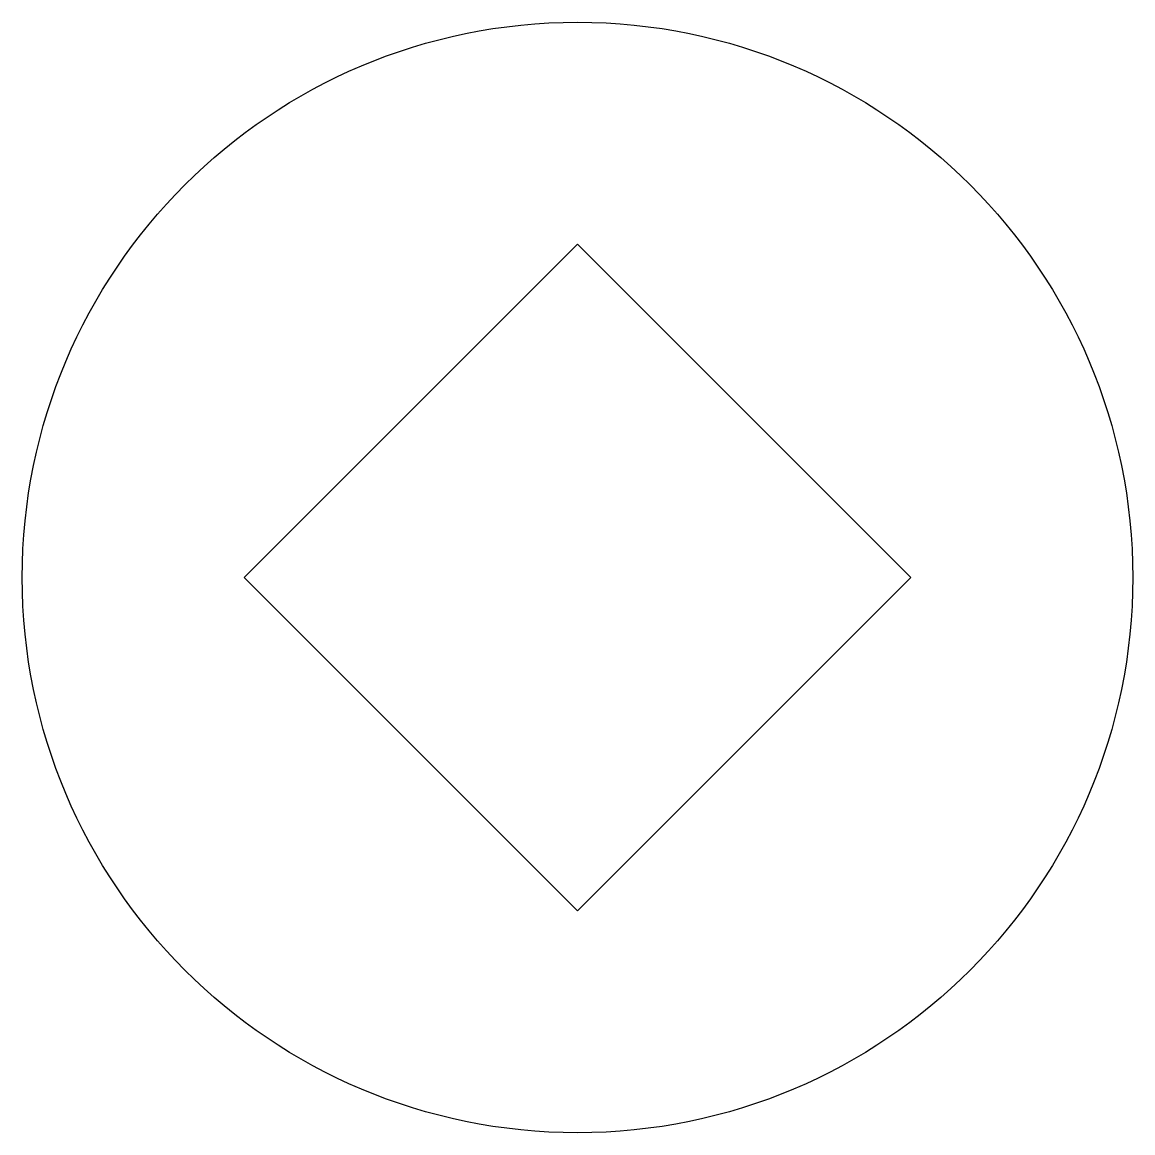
# Model space of a CAD drawing. Header units: millimetres. Extents: x -10 to 10, y -10 to 10.
import ezdxf

# ---------------------------------------------------------------- set-up
doc = ezdxf.new("R2010")
doc.units = ezdxf.units.MM
doc.layers.get('0').update_dxf_attribs({"lineweight": 25, "true_color": 0x000000})

msp = doc.modelspace()

# ---------------------------------------------------------------- linework, layer by layer
for p, q in [((0, 6), (-6, 0)), ((6, 0), (0, 6)), ((-6, 0), (0, -6)), ((0, -6), (6, 0))]:
    msp.add_line(p, q)
msp.add_circle((0, 0), 10)

doc.saveas('drawing.dxf')
